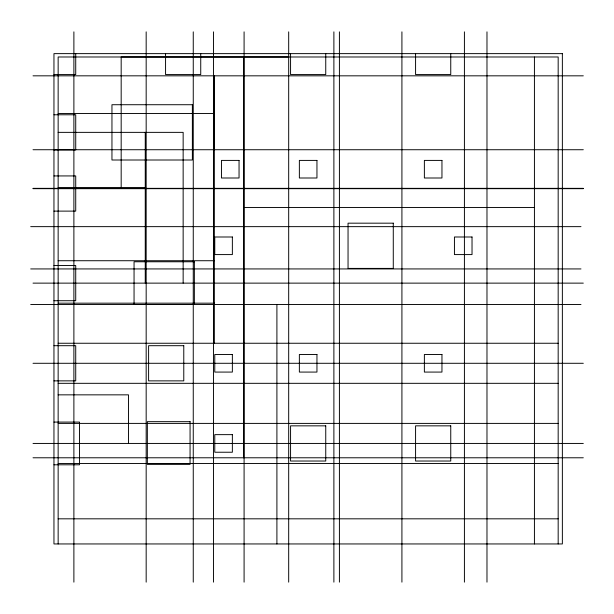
<?xml version="1.0" encoding="UTF-8"?>
<svg xmlns="http://www.w3.org/2000/svg" width="614" height="614" viewBox="0 0 614 614"><rect width="100%" height="100%" fill="white"/><g stroke="black" fill="none" stroke-linecap="round" stroke-linejoin="round"><path stroke-width="0.92" d="M121.173 188.344L121.173 56.987L288.687 56.987M53.955 74.578L75.729 74.578L75.729 53.633M33.018 75.829L583.3 75.829M58.146 113.521L214.347 113.521L214.347 343.249M53.955 114.78L75.729 114.78L75.729 149.954L53.955 149.954M58.146 132.363L183.149 132.363L183.149 283.131M33.018 149.732L583.3 149.732M53.955 175.934L75.729 175.934L75.729 211.116L53.955 211.116M58.146 187.646L145.249 187.646M33.018 188.344L583.3 188.344M33.018 188.675L583.3 188.675M243.773 207.494L534.426 207.471M30.7 226.643L580.982 226.65M58.146 260.727L214.347 260.727M53.955 265.54L75.729 265.54L75.729 300.722L53.955 300.722M30.7 268.932L580.982 268.932M33.018 283.131L583.3 283.131M58.146 303.17L214.347 303.17M30.7 304.536L580.982 304.536M58.146 343.249L558.172 343.249M53.955 345.697L75.729 345.697L75.729 380.872L53.955 380.872M33.018 363.288L583.3 363.288M58.146 383.32L558.172 383.32M58.146 394.848L128.503 394.848L128.503 443.438M53.955 422.079L79.505 422.079L79.505 464.798L53.955 464.798M58.146 423.399L558.172 423.399M33.018 443.438L583.3 443.438M33.018 457.783L583.3 457.783M58.146 463.478L558.172 463.478M58.146 518.822L558.172 518.822M214.455 149.732L214.347 75.829L214.347 113.521M558.172 543.95L558.172 56.987L58.146 56.987L58.146 543.95M534.426 56.987L534.426 543.95M486.979 31.859L486.979 582.141M464.414 31.859L464.414 582.141M450.753 53.633L450.753 74.578L415.578 74.578L415.578 53.633M401.917 31.859L401.917 582.141M339.412 31.859L339.412 582.141M333.886 31.859L333.886 582.141M325.75 53.633L325.75 74.578L290.568 74.578L290.568 53.633M288.687 31.859L288.687 582.141M276.906 304.536L276.906 543.95M244.088 31.859L244.088 582.141M243.773 57.11L243.773 457.783M213.457 31.859L213.457 582.141M200.74 53.633L200.74 74.578L165.565 74.578L165.565 53.633M193.256 31.859L193.256 582.141M146.17 31.859L146.17 582.141M145.249 132.363L145.249 283.131M73.887 31.859L73.887 582.141M562.363 53.633L53.955 53.633L53.955 543.95L562.363 543.95L562.363 53.633M192.366 104.725L111.955 104.725L111.955 160.008L192.366 160.008L192.366 104.725M239.046 160.407L221.454 160.407L221.454 177.999L239.046 177.999L239.046 160.407M316.954 160.407L299.363 160.407L299.363 177.999L316.954 177.999L316.954 160.407M441.957 160.407L424.374 160.407L424.374 177.999L441.957 177.999L441.957 160.407M393.275 223.174L348.046 223.174L348.046 268.402L393.275 268.402L393.275 223.174M232.361 236.996L214.77 236.996L214.77 254.587L232.361 254.587L232.361 236.996M472.028 236.996L454.437 236.996L454.437 254.587L472.028 254.587L472.028 236.996M194.354 261.771L134.052 261.771L134.052 304.49L194.354 304.49L194.354 261.771M183.778 345.697L148.603 345.697L148.603 380.872L183.778 380.872L183.778 345.697M232.361 354.493L214.77 354.493L214.77 372.076L232.361 372.076L232.361 354.493M316.954 354.493L299.363 354.493L299.363 372.076L316.954 372.076L316.954 354.493M441.957 354.493L424.374 354.493L424.374 372.076L441.957 372.076L441.957 354.493M190.064 421.664L147.345 421.664L147.345 464.376L190.064 464.376L190.064 421.664M325.75 425.847L290.568 425.847L290.568 461.03L325.75 461.03L325.75 425.847M450.753 425.847L415.578 425.847L415.578 461.03L450.753 461.03L450.753 425.847M232.361 434.643L214.77 434.643L214.77 452.234L232.361 452.234L232.361 434.643"/></g></svg>
